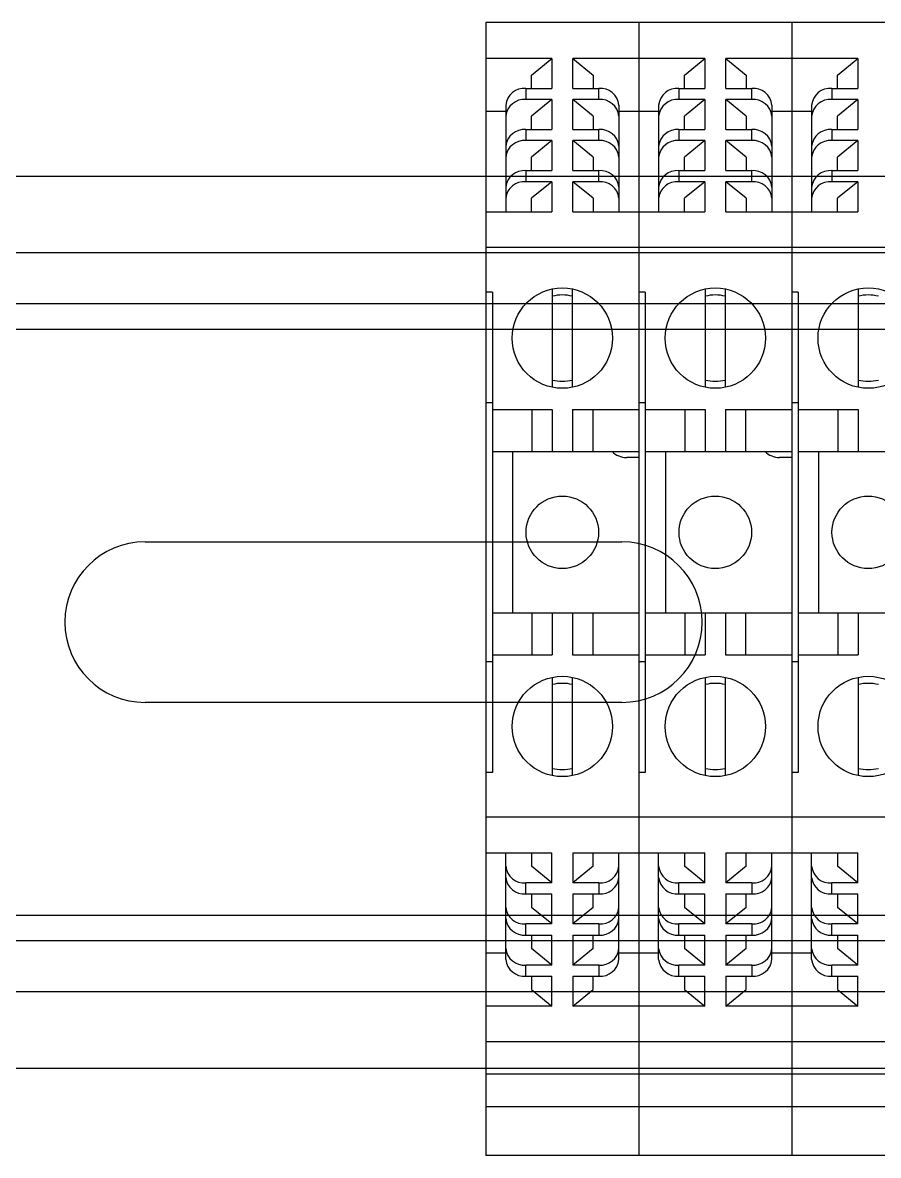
# Model space of a CAD drawing. Header units: inches. Extents: x 17 to 3130, y 15 to 659.
# Drawn here: x 2036.45 to 2070.02, y 378.82 to 423.27 of the extents above; entities that cross this region are included whole.
import ezdxf

# ---------------------------------------------------------------- set-up
doc = ezdxf.new("R2010")
doc.units = ezdxf.units.IN
doc.header["$MEASUREMENT"] = 0

msp = doc.modelspace()

# ---------------------------------------------------------------- linework, layer by layer
at = {"color": 240, "linetype": 'Continuous', "lineweight": 25, "true_color": 0xed1f24}
for p, q in [((2054.61962, 423.26917), (2054.61962, 378.81917)), ((2060.61962, 423.26917), (2054.61962, 423.26917)), ((2054.61962, 423.26917), (2054.61962, 378.81917)), ((2060.61962, 423.26917), (2060.61962, 378.81917)), ((2060.61962, 423.26917), (2060.61962, 378.81917)), ((2060.61962, 423.26917), (2060.61962, 378.81917)), ((2066.61962, 423.26917), (2060.61962, 423.26917)), ((2060.61962, 423.26917), (2060.61962, 378.81917)), ((2066.61962, 423.26917), (2066.61962, 378.81917)), ((2066.61962, 423.26917), (2066.61962, 378.81917)), ((2066.61962, 423.26917), (2066.61962, 378.81917)), ((2072.61962, 423.26917), (2066.61962, 423.26917)), ((2066.61962, 423.26917), (2066.61962, 378.81917)), ((2057.20687, 421.86449), (2054.61962, 421.86449)), ((2056.41312, 421.21264), (2057.20687, 421.86449)), ((2057.20687, 421.86449), (2057.20687, 420.68692)), ((2060.61962, 421.86449), (2058.03237, 421.86449)), ((2058.03237, 420.68692), (2058.03237, 421.86449)), ((2058.03237, 421.86449), (2058.82612, 421.21264)), ((2063.20687, 421.86449), (2060.61962, 421.86449)), ((2062.41312, 421.21264), (2063.20687, 421.86449)), ((2063.20687, 421.86449), (2063.20687, 420.68692)), ((2066.61962, 421.86449), (2064.03237, 421.86449)), ((2064.03237, 420.68692), (2064.03237, 421.86449)), ((2064.03237, 421.86449), (2064.82612, 421.21264)), ((2069.20687, 421.86449), (2066.61962, 421.86449)), ((2068.41312, 421.21264), (2069.20687, 421.86449)), ((2069.20687, 421.86449), (2069.20687, 420.68692)), ((2056.41312, 420.68692), (2056.41312, 421.21264)), ((2058.82612, 421.21264), (2058.82612, 420.68692)), ((2062.41312, 420.68692), (2062.41312, 421.21264)), ((2064.82612, 421.21264), (2064.82612, 420.68692)), ((2068.41312, 420.68692), (2068.41312, 421.21264)), ((2056.19087, 420.68692), (2056.19087, 420.25213)), ((2056.19087, 420.68692), (2057.20687, 420.68692)), ((2058.03237, 420.68692), (2059.04837, 420.68692)), ((2059.04837, 420.25213), (2059.04837, 420.68692)), ((2062.19087, 420.68692), (2062.19087, 420.25213)), ((2062.19087, 420.68692), (2063.20687, 420.68692)), ((2064.03237, 420.68692), (2065.04837, 420.68692)), ((2065.04837, 420.25213), (2065.04837, 420.68692)), ((2068.19087, 420.68692), (2068.19087, 420.25213)), ((2068.19087, 420.68692), (2069.20687, 420.68692)), ((2057.20687, 420.25213), (2056.19087, 420.25213)), ((2057.20687, 420.25213), (2056.41312, 419.60028)), ((2057.20687, 420.25213), (2057.20687, 419.07457)), ((2059.04837, 420.25213), (2058.03237, 420.25213)), ((2058.03237, 419.07457), (2058.03237, 420.25213)), ((2058.82612, 419.60028), (2058.03237, 420.25213)), ((2063.20687, 420.25213), (2062.19087, 420.25213)), ((2063.20687, 420.25213), (2062.41312, 419.60028)), ((2063.20687, 420.25213), (2063.20687, 419.07457)), ((2065.04837, 420.25213), (2064.03237, 420.25213)), ((2064.03237, 419.07457), (2064.03237, 420.25213)), ((2064.82612, 419.60028), (2064.03237, 420.25213)), ((2069.20687, 420.25213), (2068.19087, 420.25213)), ((2069.20687, 420.25213), (2068.41312, 419.60028)), ((2069.20687, 420.25213), (2069.20687, 419.07457)), ((2055.39712, 419.77856), (2054.61962, 419.77856)), ((2055.39712, 420.03507), (2055.39712, 415.84985)), ((2059.84212, 420.03507), (2059.84212, 415.84985)), ((2060.61962, 419.77856), (2059.84212, 419.77856)), ((2061.39712, 419.77856), (2060.61962, 419.77856)), ((2061.39712, 420.03507), (2061.39712, 415.84985)), ((2065.84212, 420.03507), (2065.84212, 415.84985)), ((2066.61962, 419.77856), (2065.84212, 419.77856)), ((2067.39712, 419.77856), (2066.61962, 419.77856)), ((2067.39712, 420.03507), (2067.39712, 415.84985)), ((2056.41312, 419.07457), (2056.41312, 419.60028)), ((2058.82612, 419.60028), (2058.82612, 419.07457)), ((2062.41312, 419.07457), (2062.41312, 419.60028)), ((2064.82612, 419.60028), (2064.82612, 419.07457)), ((2068.41312, 419.07457), (2068.41312, 419.60028)), ((2056.19087, 419.07457), (2056.19087, 418.63977)), ((2056.19087, 419.07457), (2057.20687, 419.07457)), ((2058.03237, 419.07457), (2059.04837, 419.07457)), ((2059.04837, 418.63977), (2059.04837, 419.07457)), ((2062.19087, 419.07457), (2062.19087, 418.63977)), ((2062.19087, 419.07457), (2063.20687, 419.07457)), ((2064.03237, 419.07457), (2065.04837, 419.07457)), ((2065.04837, 418.63977), (2065.04837, 419.07457)), ((2068.19087, 419.07457), (2068.19087, 418.63977)), ((2068.19087, 419.07457), (2069.20687, 419.07457)), ((2057.20687, 418.63977), (2056.19087, 418.63977)), ((2057.20687, 418.63977), (2056.41312, 417.98792)), ((2057.20687, 418.63977), (2057.20687, 417.46221)), ((2059.04837, 418.63977), (2058.03237, 418.63977)), ((2058.03237, 417.46221), (2058.03237, 418.63977)), ((2058.82612, 417.98792), (2058.03237, 418.63977)), ((2063.20687, 418.63977), (2062.19087, 418.63977)), ((2063.20687, 418.63977), (2062.41312, 417.98792)), ((2063.20687, 418.63977), (2063.20687, 417.46221)), ((2065.04837, 418.63977), (2064.03237, 418.63977)), ((2064.03237, 417.46221), (2064.03237, 418.63977)), ((2064.82612, 417.98792), (2064.03237, 418.63977)), ((2069.20687, 418.63977), (2068.19087, 418.63977)), ((2069.20687, 418.63977), (2068.41312, 417.98792)), ((2069.20687, 418.63977), (2069.20687, 417.46221)), ((2056.41312, 417.46221), (2056.41312, 417.98792)), ((2058.82612, 417.98792), (2058.82612, 417.46221)), ((2062.41312, 417.46221), (2062.41312, 417.98792)), ((2064.82612, 417.98792), (2064.82612, 417.46221)), ((2068.41312, 417.46221), (2068.41312, 417.98792)), ((2056.19087, 417.46221), (2056.19087, 417.02742)), ((2056.19087, 417.46221), (2057.20687, 417.46221)), ((2058.03237, 417.46221), (2059.04837, 417.46221)), ((2059.04837, 417.02742), (2059.04837, 417.46221)), ((2062.19087, 417.46221), (2062.19087, 417.02742)), ((2062.19087, 417.46221), (2063.20687, 417.46221)), ((2064.03237, 417.46221), (2065.04837, 417.46221)), ((2065.04837, 417.02742), (2065.04837, 417.46221)), ((2068.19087, 417.46221), (2068.19087, 417.02742)), ((2068.19087, 417.46221), (2069.20687, 417.46221)), ((2057.20687, 417.02742), (2056.19087, 417.02742)), ((2057.20687, 417.02742), (2056.41312, 416.37556)), ((2057.20687, 417.02742), (2057.20687, 415.84985)), ((2058.03237, 415.84985), (2058.03237, 417.02742)), ((2059.04837, 417.02742), (2058.03237, 417.02742)), ((2058.82612, 416.37556), (2058.03237, 417.02742)), ((2063.20687, 417.02742), (2062.19087, 417.02742)), ((2063.20687, 417.02742), (2062.41312, 416.37556)), ((2063.20687, 417.02742), (2063.20687, 415.84985)), ((2064.03237, 415.84985), (2064.03237, 417.02742)), ((2065.04837, 417.02742), (2064.03237, 417.02742)), ((2064.82612, 416.37556), (2064.03237, 417.02742)), ((2069.20687, 417.02742), (2068.19087, 417.02742)), ((2069.20687, 417.02742), (2068.41312, 416.37556)), ((2069.20687, 417.02742), (2069.20687, 415.84985)), ((2056.41312, 415.84985), (2056.41312, 416.37556)), ((2058.82612, 416.37556), (2058.82612, 415.84985)), ((2062.41312, 415.84985), (2062.41312, 416.37556)), ((2064.82612, 416.37556), (2064.82612, 415.84985)), ((2068.41312, 415.84985), (2068.41312, 416.37556)), ((2054.61962, 415.84985), (2057.20687, 415.84985)), ((2058.03237, 415.84985), (2060.61962, 415.84985)), ((2060.61962, 415.84985), (2063.20687, 415.84985)), ((2064.03237, 415.84985), (2066.61962, 415.84985)), ((2066.61962, 415.84985), (2069.20687, 415.84985)), ((2060.61962, 414.44517), (2054.61962, 414.44517)), ((2066.61962, 414.44517), (2060.61962, 414.44517)), ((2072.61962, 414.44517), (2066.61962, 414.44517)), ((2054.87362, 412.69257), (2054.61962, 412.69257)), ((2054.87362, 412.69257), (2054.87362, 393.84577)), ((2057.22275, 412.81725), (2057.22275, 408.96109)), ((2058.0165, 408.96109), (2058.0165, 412.81725)), ((2060.87362, 412.69257), (2060.61962, 412.69257)), ((2060.87362, 412.69257), (2060.87362, 393.84577)), ((2063.22275, 412.81725), (2063.22275, 408.96109)), ((2064.0165, 408.96109), (2064.0165, 412.81725)), ((2066.87362, 412.69257), (2066.61962, 412.69257)), ((2066.87362, 412.69257), (2066.87362, 393.84577)), ((2069.22275, 412.81725), (2069.22275, 408.96109)), ((2054.87362, 408.34917), (2054.61962, 408.34917)), ((2054.87362, 408.08247), (2057.22275, 408.08247)), ((2056.429, 408.08247), (2056.429, 406.44417)), ((2057.22275, 408.08247), (2057.22275, 406.44417)), ((2058.0165, 408.08247), (2060.61962, 408.08247)), ((2058.0165, 408.08247), (2058.0165, 406.44417)), ((2058.81025, 408.08247), (2058.81025, 406.44417)), ((2060.87362, 408.34917), (2060.61962, 408.34917)), ((2060.87362, 408.08247), (2063.22275, 408.08247)), ((2062.429, 408.08247), (2062.429, 406.44417)), ((2063.22275, 408.08247), (2063.22275, 406.44417)), ((2064.0165, 408.08247), (2066.61962, 408.08247)), ((2064.0165, 408.08247), (2064.0165, 406.44417)), ((2064.81025, 408.08247), (2064.81025, 406.44417)), ((2066.87362, 408.34917), (2066.61962, 408.34917)), ((2066.87362, 408.08247), (2069.22275, 408.08247)), ((2068.429, 408.08247), (2068.429, 406.44417)), ((2069.22275, 408.08247), (2069.22275, 406.44417)), ((2054.87362, 406.44417), (2060.61962, 406.44417)), ((2055.66662, 406.44417), (2055.66662, 400.09417)), ((2060.87362, 406.44417), (2066.61962, 406.44417)), ((2061.66662, 406.44417), (2061.66662, 400.09417)), ((2066.87362, 406.44417), (2072.61962, 406.44417)), ((2067.66662, 406.44417), (2067.66662, 400.09417)), ((2060.61962, 406.20153), (2060.14337, 406.20153)), ((2066.61962, 406.20153), (2066.14337, 406.20153)), ((2060.61962, 400.09417), (2054.87362, 400.09417)), ((2056.429, 400.09417), (2056.429, 398.45587)), ((2057.22275, 400.09417), (2057.22275, 398.45587)), ((2058.0165, 400.09417), (2058.0165, 398.45587)), ((2058.81025, 400.09417), (2058.81025, 398.45587)), ((2066.61962, 400.09417), (2060.87362, 400.09417)), ((2062.429, 400.09417), (2062.429, 398.45587)), ((2063.22275, 400.09417), (2063.22275, 398.45587)), ((2064.0165, 400.09417), (2064.0165, 398.45587)), ((2064.81025, 400.09417), (2064.81025, 398.45587)), ((2072.61962, 400.09417), (2066.87362, 400.09417)), ((2068.429, 400.09417), (2068.429, 398.45587)), ((2069.22275, 400.09417), (2069.22275, 398.45587)), ((2054.87362, 398.45587), (2057.22275, 398.45587)), ((2058.0165, 398.45587), (2060.61962, 398.45587)), ((2060.87362, 398.45587), (2063.22275, 398.45587)), ((2064.0165, 398.45587), (2066.61962, 398.45587)), ((2066.87362, 398.45587), (2069.22275, 398.45587)), ((2054.87362, 398.18917), (2054.61962, 398.18917)), ((2060.87362, 398.18917), (2060.61962, 398.18917)), ((2066.87362, 398.18917), (2066.61962, 398.18917)), ((2057.22275, 397.57725), (2057.22275, 393.72109)), ((2058.0165, 393.72109), (2058.0165, 397.57725)), ((2063.22275, 397.57725), (2063.22275, 393.72109)), ((2064.0165, 393.72109), (2064.0165, 397.57725)), ((2069.22275, 397.57725), (2069.22275, 393.72109)), ((2054.87362, 393.84577), (2054.61962, 393.84577)), ((2060.87362, 393.84577), (2060.61962, 393.84577)), ((2066.87362, 393.84577), (2066.61962, 393.84577)), ((2060.61962, 392.09317), (2054.61962, 392.09317)), ((2066.61962, 392.09317), (2060.61962, 392.09317)), ((2072.61962, 392.09317), (2066.61962, 392.09317)), ((2054.61962, 390.68849), (2057.20687, 390.68849)), ((2055.39712, 386.50327), (2055.39712, 390.68849)), ((2056.41312, 390.68849), (2056.41312, 390.16278)), ((2057.20687, 389.51092), (2057.20687, 390.68849)), ((2058.03237, 390.68849), (2060.61962, 390.68849)), ((2058.03237, 390.68849), (2058.03237, 389.51092)), ((2058.82612, 390.16278), (2058.82612, 390.68849)), ((2059.84212, 386.50327), (2059.84212, 390.68849)), ((2060.61962, 390.68849), (2063.20687, 390.68849)), ((2061.39712, 386.50327), (2061.39712, 390.68849)), ((2062.41312, 390.68849), (2062.41312, 390.16278)), ((2063.20687, 389.51092), (2063.20687, 390.68849)), ((2064.03237, 390.68849), (2066.61962, 390.68849)), ((2064.03237, 390.68849), (2064.03237, 389.51092)), ((2064.82612, 390.16278), (2064.82612, 390.68849)), ((2065.84212, 386.50327), (2065.84212, 390.68849)), ((2066.61962, 390.68849), (2069.20687, 390.68849)), ((2067.39712, 386.50327), (2067.39712, 390.68849)), ((2068.41312, 390.68849), (2068.41312, 390.16278)), ((2069.20687, 389.51092), (2069.20687, 390.68849)), ((2057.20687, 389.51092), (2056.41312, 390.16278)), ((2058.82612, 390.16278), (2058.03237, 389.51092)), ((2063.20687, 389.51092), (2062.41312, 390.16278)), ((2064.82612, 390.16278), (2064.03237, 389.51092)), ((2069.20687, 389.51092), (2068.41312, 390.16278)), ((2056.19087, 389.07613), (2056.19087, 389.51092)), ((2057.20687, 389.51092), (2056.19087, 389.51092)), ((2059.04837, 389.51092), (2058.03237, 389.51092)), ((2059.04837, 389.51092), (2059.04837, 389.07613)), ((2062.19087, 389.07613), (2062.19087, 389.51092)), ((2063.20687, 389.51092), (2062.19087, 389.51092)), ((2065.04837, 389.51092), (2064.03237, 389.51092)), ((2065.04837, 389.51092), (2065.04837, 389.07613)), ((2068.19087, 389.07613), (2068.19087, 389.51092)), ((2069.20687, 389.51092), (2068.19087, 389.51092)), ((2056.19087, 389.07613), (2057.20687, 389.07613)), ((2056.41312, 389.07613), (2056.41312, 388.55042)), ((2057.20687, 387.89857), (2057.20687, 389.07613)), ((2058.03237, 389.07613), (2059.04837, 389.07613)), ((2058.03237, 389.07613), (2058.03237, 387.89857)), ((2058.82612, 388.55042), (2058.82612, 389.07613)), ((2062.19087, 389.07613), (2063.20687, 389.07613)), ((2062.41312, 389.07613), (2062.41312, 388.55042)), ((2063.20687, 387.89857), (2063.20687, 389.07613)), ((2064.03237, 389.07613), (2065.04837, 389.07613)), ((2064.03237, 389.07613), (2064.03237, 387.89857)), ((2064.82612, 388.55042), (2064.82612, 389.07613)), ((2068.19087, 389.07613), (2069.20687, 389.07613)), ((2068.41312, 389.07613), (2068.41312, 388.55042)), ((2069.20687, 387.89857), (2069.20687, 389.07613)), ((2057.20687, 387.89857), (2056.41312, 388.55042)), ((2058.82612, 388.55042), (2058.03237, 387.89857)), ((2063.20687, 387.89857), (2062.41312, 388.55042)), ((2064.82612, 388.55042), (2064.03237, 387.89857)), ((2069.20687, 387.89857), (2068.41312, 388.55042)), ((2056.19087, 387.46377), (2056.19087, 387.89857)), ((2057.20687, 387.89857), (2056.19087, 387.89857)), ((2059.04837, 387.89857), (2058.03237, 387.89857)), ((2059.04837, 387.89857), (2059.04837, 387.46377)), ((2062.19087, 387.46377), (2062.19087, 387.89857)), ((2063.20687, 387.89857), (2062.19087, 387.89857)), ((2065.04837, 387.89857), (2064.03237, 387.89857)), ((2065.04837, 387.89857), (2065.04837, 387.46377)), ((2068.19087, 387.46377), (2068.19087, 387.89857)), ((2069.20687, 387.89857), (2068.19087, 387.89857)), ((2056.19087, 387.46377), (2057.20687, 387.46377)), ((2056.41312, 387.46377), (2056.41312, 386.93806)), ((2057.20687, 386.28621), (2057.20687, 387.46377)), ((2058.03237, 387.46377), (2059.04837, 387.46377)), ((2058.03237, 387.46377), (2058.03237, 386.28621)), ((2058.82612, 386.93806), (2058.82612, 387.46377)), ((2062.19087, 387.46377), (2063.20687, 387.46377)), ((2062.41312, 387.46377), (2062.41312, 386.93806)), ((2063.20687, 386.28621), (2063.20687, 387.46377)), ((2064.03237, 387.46377), (2065.04837, 387.46377)), ((2064.03237, 387.46377), (2064.03237, 386.28621)), ((2064.82612, 386.93806), (2064.82612, 387.46377)), ((2068.19087, 387.46377), (2069.20687, 387.46377)), ((2068.41312, 387.46377), (2068.41312, 386.93806)), ((2069.20687, 386.28621), (2069.20687, 387.46377)), ((2055.39712, 386.75978), (2054.61962, 386.75978)), ((2057.20687, 386.28621), (2056.41312, 386.93806)), ((2058.82612, 386.93806), (2058.03237, 386.28621)), ((2060.61962, 386.75978), (2059.84212, 386.75978)), ((2061.39712, 386.75978), (2060.61962, 386.75978)), ((2063.20687, 386.28621), (2062.41312, 386.93806)), ((2064.82612, 386.93806), (2064.03237, 386.28621)), ((2066.61962, 386.75978), (2065.84212, 386.75978)), ((2067.39712, 386.75978), (2066.61962, 386.75978)), ((2069.20687, 386.28621), (2068.41312, 386.93806)), ((2056.19087, 385.85142), (2056.19087, 386.28621)), ((2057.20687, 386.28621), (2056.19087, 386.28621)), ((2059.04837, 386.28621), (2058.03237, 386.28621)), ((2059.04837, 386.28621), (2059.04837, 385.85142)), ((2062.19087, 385.85142), (2062.19087, 386.28621)), ((2063.20687, 386.28621), (2062.19087, 386.28621)), ((2065.04837, 386.28621), (2064.03237, 386.28621)), ((2065.04837, 386.28621), (2065.04837, 385.85142)), ((2068.19087, 385.85142), (2068.19087, 386.28621)), ((2069.20687, 386.28621), (2068.19087, 386.28621)), ((2056.19087, 385.85142), (2057.20687, 385.85142)), ((2056.41312, 385.85142), (2056.41312, 385.3257)), ((2057.20687, 384.67385), (2057.20687, 385.85142)), ((2058.03237, 385.85142), (2059.04837, 385.85142)), ((2058.03237, 385.85142), (2058.03237, 384.67385)), ((2058.82612, 385.3257), (2058.82612, 385.85142)), ((2062.19087, 385.85142), (2063.20687, 385.85142)), ((2062.41312, 385.85142), (2062.41312, 385.3257)), ((2063.20687, 384.67385), (2063.20687, 385.85142)), ((2064.03237, 385.85142), (2065.04837, 385.85142)), ((2064.03237, 385.85142), (2064.03237, 384.67385)), ((2064.82612, 385.3257), (2064.82612, 385.85142)), ((2068.19087, 385.85142), (2069.20687, 385.85142)), ((2068.41312, 385.85142), (2068.41312, 385.3257)), ((2069.20687, 384.67385), (2069.20687, 385.85142)), ((2056.41312, 385.3257), (2057.20687, 384.67385)), ((2058.03237, 384.67385), (2058.82612, 385.3257)), ((2062.41312, 385.3257), (2063.20687, 384.67385)), ((2064.03237, 384.67385), (2064.82612, 385.3257)), ((2068.41312, 385.3257), (2069.20687, 384.67385)), ((2057.20687, 384.67385), (2054.61962, 384.67385)), ((2060.61962, 384.67385), (2058.03237, 384.67385)), ((2063.20687, 384.67385), (2060.61962, 384.67385)), ((2066.61962, 384.67385), (2064.03237, 384.67385)), ((2069.20687, 384.67385), (2066.61962, 384.67385)), ((2060.61962, 383.26917), (2054.61962, 383.26917)), ((2066.61962, 383.26917), (2060.61962, 383.26917)), ((2072.61962, 383.26917), (2066.61962, 383.26917)), ((2060.61962, 381.99917), (2054.61962, 381.99917)), ((2066.61962, 381.99917), (2060.61962, 381.99917)), ((2072.61962, 381.99917), (2066.61962, 381.99917)), ((2060.61962, 380.72917), (2054.61962, 380.72917)), ((2066.61962, 380.72917), (2060.61962, 380.72917)), ((2072.61962, 380.72917), (2066.61962, 380.72917)), ((2060.61962, 378.81917), (2054.61962, 378.81917)), ((2066.61962, 378.81917), (2060.61962, 378.81917)), ((2072.61962, 378.81917), (2066.61962, 378.81917))]:
    msp.add_line(p, q, dxfattribs=at)
at = {"color": 7, "linetype": 'Continuous', "lineweight": 25}
for p, q in [((1712.43008, 417.2441), (2212.43008, 417.2441)), ((1712.43008, 414.2441), (2212.43008, 414.2441)), ((1712.43008, 412.2441), (2212.43008, 412.2441)), ((1712.43008, 411.2441), (2212.43008, 411.2441)), ((2041.25351, 402.8941), (2059.95351, 402.8941)), ((2059.95351, 396.5941), (2041.25351, 396.5941)), ((1712.43008, 388.2441), (2212.43008, 388.2441)), ((1712.43008, 387.2441), (2212.43008, 387.2441)), ((1712.43008, 385.2441), (2212.43008, 385.2441)), ((1712.43008, 382.2441), (2212.43008, 382.2441))]:
    msp.add_line(p, q, dxfattribs=at)
at = {"color": 240, "linetype": 'Continuous', "lineweight": 25, "true_color": 0xed1f24}
for centre, radius in [((2057.61962, 410.88917), 1.9685), ((2063.61962, 410.88917), 1.9685), ((2069.61962, 410.88917), 1.9685), ((2057.61962, 403.26917), 1.4224), ((2063.61962, 403.26917), 1.4224), ((2069.61962, 403.26917), 1.4224), ((2057.61962, 395.64917), 1.9685), ((2063.61962, 395.64917), 1.9685), ((2069.61962, 395.64917), 1.9685)]:
    msp.add_circle(centre, radius, dxfattribs=at)
for centre, radius, start, end in [((2056.12627, 419.9564), 0.73337, 84.945957, 173.841908), ((2059.11298, 419.9564), 0.73337, 6.158092, 95.054043), ((2062.12627, 419.9564), 0.73337, 84.945957, 173.841908), ((2065.11298, 419.9564), 0.73337, 6.158092, 95.054043), ((2068.12627, 419.9564), 0.73337, 84.945957, 173.841908), ((2056.12627, 419.52161), 0.73337, 84.945957, 173.841908), ((2059.11298, 419.52161), 0.73337, 6.158092, 95.054043), ((2062.12627, 419.52161), 0.73337, 84.945957, 173.841908), ((2065.11298, 419.52161), 0.73337, 6.158092, 95.054043), ((2068.12627, 419.52161), 0.73337, 84.945957, 173.841908), ((2056.12627, 418.34404), 0.73337, 84.945957, 173.841908), ((2059.11298, 418.34404), 0.73337, 6.158092, 95.054043), ((2062.12627, 418.34404), 0.73337, 84.945957, 173.841908), ((2065.11298, 418.34404), 0.73337, 6.158092, 95.054043), ((2068.12627, 418.34404), 0.73337, 84.945957, 173.841908), ((2056.12627, 417.90925), 0.73337, 84.945957, 173.841908), ((2059.11298, 417.90925), 0.73337, 6.158092, 95.054043), ((2062.12627, 417.90925), 0.73337, 84.945957, 173.841908), ((2065.11298, 417.90925), 0.73337, 6.158092, 95.054043), ((2068.12627, 417.90925), 0.73337, 84.945957, 173.841908), ((2056.12627, 416.73169), 0.73337, 84.945957, 173.841908), ((2059.11298, 416.73169), 0.73337, 6.158092, 95.054043), ((2062.12627, 416.73169), 0.73337, 84.945957, 173.841908), ((2065.11298, 416.73169), 0.73337, 6.158092, 95.054043), ((2068.12627, 416.73169), 0.73337, 84.945957, 173.841908), ((2056.12627, 416.29689), 0.73337, 84.945957, 173.841908), ((2059.11298, 416.29689), 0.73337, 6.158092, 95.054043), ((2062.12627, 416.29689), 0.73337, 84.945957, 173.841908), ((2065.11298, 416.29689), 0.73337, 6.158092, 95.054043), ((2068.12627, 416.29689), 0.73337, 84.945957, 173.841908), ((2057.61962, 410.88917), 1.6925, 76.438426, 103.561574), ((2063.61962, 410.88917), 1.6925, 76.438426, 103.561574), ((2069.61962, 410.88917), 1.6925, 76.438426, 103.561574), ((2057.61962, 410.88917), 1.6925, 256.438426, 283.561574), ((2063.61962, 410.88917), 1.6925, 256.438426, 283.561574), ((2069.61962, 410.88917), 1.6925, 256.438426, 283.561574), ((2060.14337, 406.99528), 0.79375, 223.972247, 270), ((2066.14337, 406.99528), 0.79375, 223.972247, 270), ((2057.61962, 395.64917), 1.6925, 76.438426, 103.561574), ((2063.61962, 395.64917), 1.6925, 76.438426, 103.561574), ((2069.61962, 395.64917), 1.6925, 76.438426, 103.561574), ((2057.61962, 395.64917), 1.6925, 256.438426, 283.561574), ((2063.61962, 395.64917), 1.6925, 256.438426, 283.561574), ((2069.61962, 395.64917), 1.6925, 256.438426, 283.561574), ((2056.12627, 390.24145), 0.73337, 186.158092, 275.054043), ((2059.11298, 390.24145), 0.73337, 264.945957, 353.841908), ((2062.12627, 390.24145), 0.73337, 186.158092, 275.054043), ((2065.11298, 390.24145), 0.73337, 264.945957, 353.841908), ((2068.12627, 390.24145), 0.73337, 186.158092, 275.054043), ((2056.12627, 389.80665), 0.73337, 186.158092, 275.054043), ((2059.11298, 389.80665), 0.73337, 264.945957, 353.841908), ((2062.12627, 389.80665), 0.73337, 186.158092, 275.054043), ((2065.11298, 389.80665), 0.73337, 264.945957, 353.841908), ((2068.12627, 389.80665), 0.73337, 186.158092, 275.054043), ((2056.12627, 388.62909), 0.73337, 186.158092, 275.054043), ((2059.11298, 388.62909), 0.73337, 264.945957, 353.841908), ((2062.12627, 388.62909), 0.73337, 186.158092, 275.054043), ((2065.11298, 388.62909), 0.73337, 264.945957, 353.841908), ((2068.12627, 388.62909), 0.73337, 186.158092, 275.054043), ((2056.12627, 388.1943), 0.73337, 186.158092, 275.054043), ((2059.11298, 388.1943), 0.73337, 264.945957, 353.841908), ((2062.12627, 388.1943), 0.73337, 186.158092, 275.054043), ((2065.11298, 388.1943), 0.73337, 264.945957, 353.841908), ((2068.12627, 388.1943), 0.73337, 186.158092, 275.054043), ((2056.12627, 387.01673), 0.73337, 186.158092, 275.054043), ((2059.11298, 387.01673), 0.73337, 264.945957, 353.841908), ((2062.12627, 387.01673), 0.73337, 186.158092, 275.054043), ((2065.11298, 387.01673), 0.73337, 264.945957, 353.841908), ((2068.12627, 387.01673), 0.73337, 186.158092, 275.054043), ((2056.12627, 386.58194), 0.73337, 186.158092, 275.054043), ((2059.11298, 386.58194), 0.73337, 264.945957, 353.841908), ((2062.12627, 386.58194), 0.73337, 186.158092, 275.054043), ((2065.11298, 386.58194), 0.73337, 264.945957, 353.841908), ((2068.12627, 386.58194), 0.73337, 186.158092, 275.054043)]:
    msp.add_arc(centre, radius, start, end, dxfattribs=at)
at = {"color": 7, "linetype": 'Continuous', "lineweight": 25}
for centre, start, end in [((2041.25351, 399.7441), 90, 270), ((2059.95351, 399.7441), 270, 90)]:
    msp.add_arc(centre, 3.15, start, end, dxfattribs=at)

doc.saveas('drawing.dxf')
